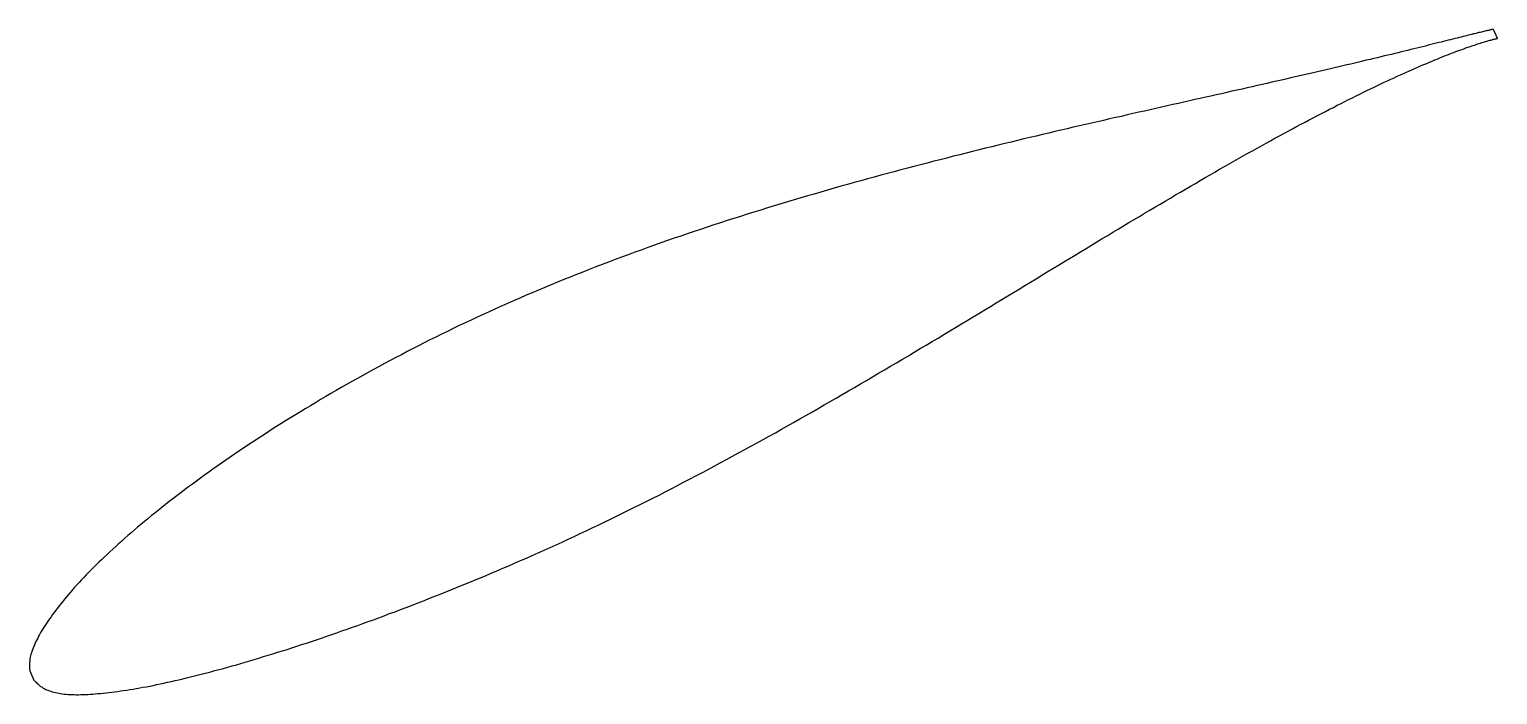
# Model space of a CAD drawing. Header units: metres. Extents: x -45 to 90, y -21 to 40.
import ezdxf

# ---------------------------------------------------------------- set-up
doc = ezdxf.new("R2010")
doc.units = ezdxf.units.M

msp = doc.modelspace()

# ---------------------------------------------------------------- linework, layer by layer
msp.add_lwpolyline([(89.82, 40.06), (89.82, 40.06), (89.81, 40.06), (89.8, 40.06), (89.78, 40.05), (89.75, 40.05), (89.72, 40.04), (89.68, 40.03), (89.64, 40.03), (89.59, 40.02), (89.54, 40), (89.48, 39.99), (89.42, 39.98), (89.35, 39.96), (89.27, 39.95), (89.19, 39.93), (89.1, 39.91), (89.01, 39.88), (88.92, 39.86), (88.81, 39.84), (88.71, 39.81), (88.59, 39.78), (88.47, 39.76), (88.35, 39.73), (88.22, 39.69), (88.09, 39.66), (87.95, 39.63), (87.8, 39.59), (87.65, 39.55), (87.5, 39.51), (87.33, 39.47), (87.17, 39.43), (87, 39.39), (86.82, 39.34), (86.64, 39.3), (86.45, 39.25), (86.25, 39.2), (86.06, 39.15), (85.85, 39.1), (85.64, 39.05), (85.43, 39), (85.21, 38.94), (84.99, 38.89), (84.76, 38.83), (84.52, 38.77), (84.28, 38.71), (84.04, 38.65), (83.79, 38.59), (83.53, 38.52), (83.27, 38.46), (83.01, 38.39), (82.74, 38.33), (82.46, 38.26), (82.18, 38.19), (81.89, 38.12), (81.6, 38.05), (81.31, 37.98), (81.01, 37.9), (80.7, 37.83), (80.39, 37.75), (80.08, 37.68), (79.75, 37.6), (79.43, 37.52), (79.1, 37.44), (78.77, 37.36), (78.43, 37.28), (78.08, 37.2), (77.73, 37.12), (77.38, 37.03), (77.02, 36.95), (76.66, 36.86), (76.29, 36.77), (75.92, 36.69), (75.54, 36.6), (75.16, 36.51), (74.77, 36.42), (74.38, 36.33), (73.99, 36.24), (73.59, 36.14), (73.18, 36.05), (72.78, 35.96), (72.36, 35.86), (71.95, 35.77), (71.53, 35.67), (71.1, 35.57), (70.67, 35.47), (70.24, 35.37), (69.8, 35.27), (69.36, 35.17), (68.91, 35.07), (68.46, 34.97), (68.01, 34.87), (67.55, 34.76), (67.09, 34.66), (66.62, 34.55), (66.15, 34.45), (65.68, 34.34), (65.2, 34.23), (64.72, 34.12), (64.24, 34.01), (63.75, 33.9), (63.26, 33.79), (62.76, 33.68), (62.26, 33.57), (61.76, 33.45), (61.25, 33.34), (60.74, 33.23), (60.23, 33.11), (59.72, 32.99), (59.2, 32.88), (58.67, 32.76), (58.15, 32.64), (57.62, 32.52), (57.09, 32.4), (56.55, 32.28), (56.02, 32.16), (55.48, 32.03), (54.93, 31.91), (54.39, 31.79), (53.84, 31.66), (53.29, 31.53), (52.73, 31.4), (52.17, 31.28), (51.62, 31.15), (51.05, 31.02), (50.49, 30.88), (49.92, 30.75), (49.35, 30.62), (48.78, 30.48), (48.21, 30.35), (47.63, 30.21), (47.05, 30.07), (46.47, 29.94), (45.89, 29.8), (45.31, 29.66), (44.72, 29.51), (44.13, 29.37), (43.54, 29.23), (42.95, 29.08), (42.36, 28.93), (41.76, 28.79), (41.17, 28.64), (40.57, 28.49), (39.97, 28.34), (39.37, 28.18), (38.77, 28.03), (38.17, 27.88), (37.56, 27.72), (36.95, 27.56), (36.35, 27.4), (35.74, 27.25), (35.13, 27.08), (34.52, 26.92), (33.91, 26.76), (33.3, 26.59), (32.69, 26.43), (32.07, 26.26), (31.46, 26.09), (30.84, 25.92), (30.23, 25.75), (29.61, 25.57), (29, 25.4), (28.38, 25.22), (27.76, 25.04), (27.15, 24.86), (26.53, 24.68), (25.91, 24.5), (25.3, 24.32), (24.68, 24.13), (24.06, 23.95), (23.44, 23.76), (22.83, 23.57), (22.21, 23.38), (21.59, 23.19), (20.97, 23), (20.36, 22.8), (19.74, 22.6), (19.13, 22.41), (18.51, 22.21), (17.9, 22.01), (17.28, 21.8), (16.67, 21.6), (16.06, 21.39), (15.44, 21.19), (14.83, 20.98), (14.22, 20.77), (13.61, 20.56), (13.01, 20.34), (12.4, 20.13), (11.79, 19.91), (11.19, 19.69), (10.59, 19.48), (9.98, 19.25), (9.38, 19.03), (8.78, 18.81), (8.18, 18.58), (7.59, 18.35), (6.99, 18.13), (6.4, 17.9), (5.81, 17.66), (5.22, 17.43), (4.63, 17.19), (4.04, 16.96), (3.46, 16.72), (2.88, 16.48), (2.3, 16.24), (1.72, 16), (1.14, 15.75), (0.57, 15.51), (-0.01, 15.26), (-0.58, 15.01), (-1.15, 14.76), (-1.71, 14.51), (-2.27, 14.26), (-2.84, 14), (-3.39, 13.74), (-3.95, 13.49), (-4.5, 13.23), (-5.06, 12.97), (-5.6, 12.71), (-6.15, 12.45), (-6.69, 12.18), (-7.23, 11.92), (-7.77, 11.65), (-8.31, 11.39), (-8.84, 11.12), (-9.37, 10.85), (-9.9, 10.58), (-10.42, 10.31), (-10.94, 10.03), (-11.46, 9.76), (-11.98, 9.49), (-12.49, 9.21), (-13, 8.94), (-13.5, 8.66), (-14.01, 8.39), (-14.51, 8.11), (-15, 7.83), (-15.5, 7.56), (-15.99, 7.28), (-16.48, 7), (-16.96, 6.72), (-17.44, 6.44), (-17.92, 6.16), (-18.4, 5.88), (-18.87, 5.6), (-19.33, 5.32), (-19.8, 5.04), (-20.26, 4.76), (-20.72, 4.48), (-21.17, 4.2), (-21.62, 3.92), (-22.07, 3.64), (-22.51, 3.36), (-22.95, 3.08), (-23.39, 2.8), (-23.82, 2.52), (-24.25, 2.24), (-24.67, 1.96), (-25.1, 1.68), (-25.51, 1.4), (-25.93, 1.13), (-26.34, 0.85), (-26.74, 0.57), (-27.14, 0.29), (-27.54, 0.01), (-27.94, -0.26), (-28.33, -0.54), (-28.71, -0.81), (-29.1, -1.09), (-29.47, -1.36), (-29.85, -1.64), (-30.22, -1.91), (-30.58, -2.18), (-30.95, -2.45), (-31.3, -2.72), (-31.66, -2.99), (-32.01, -3.26), (-32.35, -3.53), (-32.69, -3.8), (-33.03, -4.06), (-33.36, -4.33), (-33.69, -4.59), (-34.02, -4.85), (-34.34, -5.12), (-34.65, -5.38), (-34.96, -5.64), (-35.27, -5.89), (-35.57, -6.15), (-35.87, -6.41), (-36.16, -6.66), (-36.45, -6.91), (-36.74, -7.17), (-37.02, -7.42), (-37.29, -7.66), (-37.56, -7.91), (-37.83, -8.16), (-38.09, -8.4), (-38.35, -8.65), (-38.6, -8.89), (-38.85, -9.13), (-39.09, -9.37), (-39.33, -9.6), (-39.57, -9.84), (-39.8, -10.07), (-40.02, -10.3), (-40.24, -10.53), (-40.46, -10.76), (-40.67, -10.99), (-40.88, -11.22), (-41.08, -11.44), (-41.27, -11.66), (-41.46, -11.88), (-41.65, -12.1), (-41.83, -12.31), (-42.01, -12.53), (-42.18, -12.74), (-42.35, -12.95), (-42.52, -13.16), (-42.67, -13.36), (-42.83, -13.56), (-42.98, -13.76), (-43.12, -13.96), (-43.26, -14.15), (-43.4, -14.35), (-43.53, -14.53), (-43.66, -14.72), (-43.78, -14.91), (-43.89, -15.09), (-44.01, -15.26), (-44.11, -15.44), (-44.22, -15.61), (-44.31, -15.78), (-44.41, -15.95), (-44.49, -16.12), (-44.58, -16.28), (-44.66, -16.44), (-44.73, -16.6), (-44.8, -16.75), (-44.86, -16.91), (-44.92, -17.06), (-44.97, -17.2), (-45.02, -17.35), (-45.07, -17.49), (-45.11, -17.63), (-45.14, -17.77), (-45.17, -17.9), (-45.2, -18.03), (-45.22, -18.15), (-45.23, -18.28), (-45.25, -18.39), (-45.25, -18.51), (-45.26, -18.62), (-45.26, -18.72), (-45.26, -18.82), (-45.25, -18.91), (-45.24, -18.99), (-45.23, -19.05), (-45.23, -19.1), (-45.22, -19.14), (-44.84, -20), (-44.84, -20), (-44.82, -20.02), (-44.79, -20.05), (-44.75, -20.09), (-44.7, -20.15), (-44.64, -20.21), (-44.57, -20.28), (-44.49, -20.36), (-44.4, -20.43), (-44.31, -20.5), (-44.22, -20.58), (-44.12, -20.64), (-44.01, -20.71), (-43.9, -20.77), (-43.79, -20.83), (-43.67, -20.89), (-43.54, -20.94), (-43.41, -20.99), (-43.28, -21.04), (-43.14, -21.08), (-43, -21.12), (-42.85, -21.16), (-42.7, -21.19), (-42.54, -21.22), (-42.38, -21.25), (-42.22, -21.27), (-42.04, -21.29), (-41.87, -21.31), (-41.69, -21.32), (-41.51, -21.33), (-41.32, -21.34), (-41.13, -21.34), (-40.93, -21.35), (-40.73, -21.35), (-40.52, -21.34), (-40.31, -21.34), (-40.09, -21.33), (-39.87, -21.32), (-39.64, -21.31), (-39.41, -21.29), (-39.18, -21.27), (-38.93, -21.25), (-38.69, -21.23), (-38.44, -21.21), (-38.19, -21.18), (-37.93, -21.15), (-37.66, -21.12), (-37.39, -21.09), (-37.12, -21.05), (-36.84, -21.01), (-36.56, -20.97), (-36.27, -20.93), (-35.98, -20.88), (-35.69, -20.83), (-35.39, -20.78), (-35.08, -20.73), (-34.78, -20.67), (-34.46, -20.62), (-34.15, -20.55), (-33.83, -20.49), (-33.5, -20.42), (-33.17, -20.35), (-32.84, -20.28), (-32.5, -20.21), (-32.16, -20.13), (-31.81, -20.05), (-31.46, -19.97), (-31.11, -19.89), (-30.75, -19.8), (-30.39, -19.71), (-30.03, -19.62), (-29.66, -19.53), (-29.28, -19.43), (-28.9, -19.34), (-28.52, -19.24), (-28.14, -19.13), (-27.75, -19.03), (-27.36, -18.92), (-26.96, -18.81), (-26.56, -18.7), (-26.16, -18.58), (-25.75, -18.46), (-25.34, -18.35), (-24.92, -18.22), (-24.51, -18.1), (-24.08, -17.97), (-23.66, -17.84), (-23.23, -17.71), (-22.8, -17.58), (-22.36, -17.44), (-21.92, -17.31), (-21.48, -17.17), (-21.04, -17.02), (-20.59, -16.88), (-20.14, -16.73), (-19.68, -16.58), (-19.22, -16.43), (-18.76, -16.28), (-18.3, -16.12), (-17.83, -15.96), (-17.36, -15.8), (-16.89, -15.64), (-16.42, -15.47), (-15.94, -15.3), (-15.46, -15.13), (-14.97, -14.96), (-14.49, -14.78), (-14, -14.61), (-13.51, -14.43), (-13.01, -14.25), (-12.52, -14.06), (-12.02, -13.87), (-11.52, -13.69), (-11.01, -13.5), (-10.51, -13.3), (-10, -13.11), (-9.49, -12.91), (-8.97, -12.71), (-8.46, -12.51), (-7.94, -12.3), (-7.42, -12.1), (-6.9, -11.89), (-6.38, -11.68), (-5.85, -11.47), (-5.32, -11.25), (-4.79, -11.03), (-4.26, -10.81), (-3.73, -10.59), (-3.19, -10.37), (-2.66, -10.14), (-2.12, -9.92), (-1.58, -9.68), (-1.04, -9.45), (-0.5, -9.22), (0.05, -8.98), (0.59, -8.74), (1.14, -8.5), (1.69, -8.26), (2.24, -8.01), (2.79, -7.76), (3.34, -7.51), (3.89, -7.26), (4.44, -7), (5, -6.74), (5.55, -6.48), (6.11, -6.22), (6.66, -5.96), (7.22, -5.69), (7.78, -5.42), (8.34, -5.15), (8.9, -4.88), (9.46, -4.61), (10.02, -4.33), (10.58, -4.05), (11.14, -3.77), (11.71, -3.49), (12.27, -3.2), (12.83, -2.92), (13.4, -2.63), (13.96, -2.34), (14.52, -2.05), (15.09, -1.75), (15.65, -1.46), (16.22, -1.16), (16.78, -0.86), (17.35, -0.56), (17.91, -0.26), (18.48, 0.04), (19.04, 0.35), (19.61, 0.66), (20.17, 0.96), (20.74, 1.27), (21.3, 1.58), (21.87, 1.89), (22.43, 2.21), (23, 2.52), (23.56, 2.83), (24.12, 3.15), (24.69, 3.47), (25.25, 3.78), (25.81, 4.1), (26.38, 4.42), (26.94, 4.74), (27.5, 5.07), (28.06, 5.39), (28.62, 5.71), (29.18, 6.03), (29.74, 6.36), (30.3, 6.68), (30.85, 7), (31.41, 7.33), (31.97, 7.65), (32.52, 7.98), (33.08, 8.31), (33.63, 8.63), (34.18, 8.96), (34.73, 9.28), (35.28, 9.61), (35.83, 9.94), (36.38, 10.26), (36.93, 10.59), (37.48, 10.92), (38.02, 11.24), (38.57, 11.57), (39.11, 11.9), (39.65, 12.22), (40.19, 12.55), (40.73, 12.87), (41.27, 13.2), (41.81, 13.52), (42.34, 13.84), (42.88, 14.17), (43.41, 14.49), (43.94, 14.81), (44.47, 15.13), (45, 15.45), (45.53, 15.77), (46.05, 16.09), (46.58, 16.41), (47.1, 16.73), (47.62, 17.04), (48.14, 17.36), (48.65, 17.67), (49.17, 17.99), (49.68, 18.3), (50.19, 18.61), (50.7, 18.92), (51.21, 19.22), (51.72, 19.53), (52.22, 19.84), (52.72, 20.14), (53.22, 20.44), (53.72, 20.74), (54.22, 21.04), (54.71, 21.34), (55.2, 21.63), (55.69, 21.93), (56.18, 22.22), (56.67, 22.51), (57.15, 22.8), (57.63, 23.09), (58.11, 23.37), (58.58, 23.65), (59.06, 23.93), (59.53, 24.21), (60, 24.49), (60.47, 24.77), (60.93, 25.04), (61.39, 25.31), (61.85, 25.58), (62.31, 25.84), (62.76, 26.11), (63.21, 26.37), (63.66, 26.63), (64.11, 26.89), (64.55, 27.14), (64.99, 27.39), (65.43, 27.64), (65.87, 27.89), (66.3, 28.14), (66.73, 28.38), (67.15, 28.62), (67.58, 28.86), (68, 29.09), (68.42, 29.32), (68.83, 29.55), (69.24, 29.78), (69.65, 30.01), (70.06, 30.23), (70.46, 30.45), (70.86, 30.66), (71.26, 30.88), (71.65, 31.09), (72.04, 31.3), (72.43, 31.5), (72.81, 31.7), (73.19, 31.9), (73.57, 32.1), (73.94, 32.3), (74.31, 32.49), (74.68, 32.68), (75.04, 32.86), (75.4, 33.05), (75.75, 33.23), (76.11, 33.4), (76.45, 33.58), (76.8, 33.75), (77.14, 33.92), (77.48, 34.09), (77.81, 34.25), (78.14, 34.41), (78.47, 34.57), (78.79, 34.72), (79.11, 34.88), (79.42, 35.03), (79.73, 35.17), (80.04, 35.32), (80.34, 35.46), (80.64, 35.59), (80.94, 35.73), (81.23, 35.86), (81.51, 35.99), (81.8, 36.12), (82.07, 36.24), (82.35, 36.36), (82.62, 36.48), (82.88, 36.59), (83.15, 36.71), (83.4, 36.82), (83.66, 36.92), (83.9, 37.03), (84.15, 37.13), (84.39, 37.23), (84.62, 37.32), (84.85, 37.42), (85.08, 37.51), (85.3, 37.6), (85.52, 37.68), (85.73, 37.77), (85.94, 37.85), (86.14, 37.92), (86.34, 38), (86.53, 38.07), (86.72, 38.14), (86.91, 38.21), (87.09, 38.27), (87.26, 38.34), (87.43, 38.4), (87.6, 38.45), (87.76, 38.51), (87.92, 38.56), (88.07, 38.61), (88.21, 38.66), (88.35, 38.71), (88.49, 38.75), (88.62, 38.79), (88.74, 38.83), (88.87, 38.87), (88.98, 38.91), (89.09, 38.94), (89.2, 38.97), (89.3, 39), (89.39, 39.03), (89.48, 39.05), (89.57, 39.07), (89.65, 39.1), (89.72, 39.11), (89.79, 39.13), (89.85, 39.15), (89.91, 39.16), (89.96, 39.17), (90.01, 39.18), (90.05, 39.19), (90.09, 39.2), (90.12, 39.21), (90.15, 39.21), (90.17, 39.21), (90.18, 39.21), (90.19, 39.22), (90.19, 39.22), (89.82, 40.06)], close=True)

doc.saveas('drawing.dxf')
